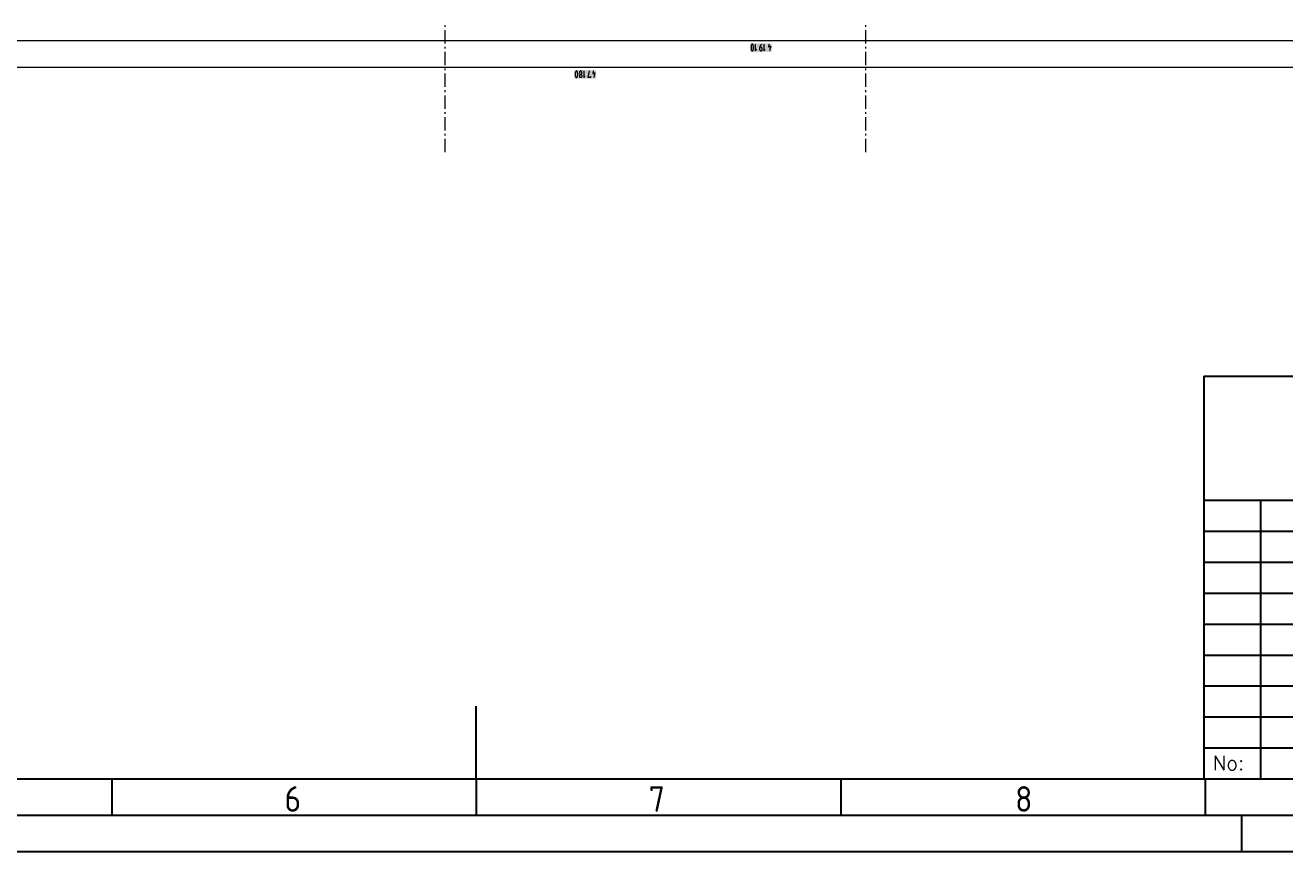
# Model space of a CAD drawing. Header units: millimetres. Extents: x 0 to 594, y 0 to 420.
# Drawn here: x 235.1 to 407.9, y 0 to 113.4 of the extents above; entities that cross this region are included whole.
import ezdxf
from ezdxf.enums import TextEntityAlignment as Align

# ---------------------------------------------------------------- set-up
doc = ezdxf.new("R2010")
doc.units = ezdxf.units.MM
doc.header["$LTSCALE"] = 8
for name, color, linetype in [('025', 1, 'Continuous'), ('035', 5, 'Continuous'), ('07', 7, 'Continuous'), ('PDF_Koty delkove', 7, 'Continuous'), ('PDF_Osy hlavni', 7, 'Continuous')]:
    doc.layers.add(name, color=color, linetype=linetype)
doc.styles.add('ISO Proportional', font='isocp.shx')
doc.styles.add('WD', font='romans.shx')

# ---------------------------------------------------------------- blocks, each defined once
blk = doc.blocks.new('IEC_border_a2')
at = {"layer": '035'}
for p, q in [((10, 10), (584, 10)), ((247, 10), (247, 5)), ((297, 10), (297, 5)), ((347, 10), (347, 5)), ((397, 10), (397, 5)), ((402, 0), (402, 5))]:
    blk.add_line(p, q, dxfattribs=at)
blk.add_lwpolyline([(0, 420), (594, 420), (594, 0), (0, 0)], close=True, dxfattribs=at)
at = {"layer": '07'}
blk.add_line((297, 10), (297, 20), dxfattribs=at)
blk.add_lwpolyline([(5, 415), (589, 415), (589, 5), (5, 5)], close=True, dxfattribs=at)
at = {"layer": '035', "style": 'ISO Proportional'}
for s, p in [('6', (270.69, 5.5)), ('7', (320.67, 5.5)), ('8', (370.92, 5.5))]:
    blk.add_text(s, height=3.5, dxfattribs=at).set_placement(p)
blk = doc.blocks.new('IEC_tblock_a2')
at = {"layer": '035'}
for p, q in [((-179.4, 38.25), (-179.4, 0)), ((-187.2, 34), (-88.4, 34)), ((-187.2, 29.75), (-88.4, 29.75)), ((-187.2, 25.5), (-88.4, 25.5)), ((-187.2, 21.25), (-88.4, 21.25)), ((-187.2, 17), (-132.6, 17)), ((-187.2, 12.75), (-132.6, 12.75)), ((-187.2, 8.5), (-132.6, 8.5)), ((-187.2, 4.25), (0, 4.25))]:
    blk.add_line(p, q, dxfattribs=at)
at = {"layer": '07'}
for p, q in [((-187.2, 55.25), (-187.2, 0)), ((-187.2, 55.25), (0, 55.25)), ((-187.2, 38.25), (0, 38.25)), ((-187.2, 0), (0, 0))]:
    blk.add_line(p, q, dxfattribs=at)
at = {"style": 'WD'}
for tag, p in [('SCALE', (-69.88, 51.07)), ('SH', (-8.74, 10.06)), ('FILENAME', (-68.15, 0.8))]:
    blk.add_attdef(tag, p, '', height=2, dxfattribs=at)
for tag, height, p in [('EDBY', 2, (-98.02, 30.86)), ('PROJDESC', 5, (-45.9, 29.2)), ('EDDATE', 2, (-114.97, 30.8)), ('CKDATE', 2, (-114.85, 26.58)), ('CKBY', 2, (-97.88, 26.3)), ('DWGDESC', 5, (-44.85, 19.72)), ('DWGNO', 3.5, (-48.54, 9.46))]:
    blk.add_attdef(tag, text='', height=height, dxfattribs=at).set_placement(p, align=Align.CENTER)
at = {"style": 'WD', "flags": 1}
blk.add_attdef('WD_TB', (-120.95, 11.91), '', height=2, dxfattribs=at)
at = {"layer": '025', "style": 'WD'}
blk.add_text('No:', height=2, dxfattribs=at).set_placement((-183.81, 1.19), align=Align.CENTER)

msp = doc.modelspace()

# ---------------------------------------------------------------- linework, layer by layer
at = {"layer": 'PDF_Koty delkove', "lineweight": 18}
for points in [[(527.97, 111.25), (337.35, 111.25), (144.11, 111.25), (139.21, 111.25), (109.19, 111.25), (95.86, 111.25)], [(335.28, 110.8), (335.28, 109.88), (335.48, 110.12)], [(336.12, 110.8), (335.99, 110.64), (335.92, 110.49), (335.87, 110.28), (335.87, 110.06), (335.88, 110), (335.91, 109.96), (335.93, 109.93), (335.97, 109.89), (336.02, 109.88), (336.07, 109.88), (336.12, 109.89), (336.15, 109.93), (336.18, 109.96), (336.2, 110), (336.21, 110.06), (336.21, 110.19), (336.2, 110.25), (336.18, 110.31), (336.12, 110.35), (336.07, 110.37), (335.9, 110.37)], [(336.46, 110.8), (336.46, 109.88), (336.65, 110.12)], [(337.14, 110.8), (337.14, 110.34)], [(337.05, 110.55), (337.39, 110.55), (337.24, 109.88)], [(527.97, 107.59), (313.27, 107.59), (95.86, 107.59)], [(311.22, 106.28), (311.2, 106.34), (311.18, 106.4), (311.18, 106.46), (311.2, 106.52), (311.22, 106.58), (311.26, 106.63), (311.28, 106.64)], [(311.38, 106.64), (311.4, 106.63), (311.44, 106.58), (311.46, 106.52), (311.48, 106.46), (311.48, 106.4), (311.46, 106.34), (311.44, 106.28), (311.39, 106.23), (311.35, 106.22), (311.31, 106.22), (311.27, 106.23), (311.22, 106.28)], [(311.75, 107.13), (311.75, 106.22), (311.94, 106.46)], [(312.68, 106.4), (312.68, 106.22), (312.33, 106.22), (312.53, 107.13)], [(312.92, 106.89), (313.26, 106.89), (313.12, 106.22)], [(313.02, 107.13), (313.02, 106.67)]]:
    msp.add_lwpolyline(points, dxfattribs=at)
for points in [[(334.7, 110.43), (334.7, 110.25), (334.71, 110.16), (334.73, 110.05), (334.77, 109.96), (334.82, 109.89), (334.84, 109.88), (334.89, 109.88), (334.92, 109.89), (334.97, 109.96), (335, 110.05), (335.03, 110.16), (335.04, 110.25), (335.04, 110.43), (335.03, 110.52), (335, 110.63), (334.97, 110.72), (334.92, 110.78), (334.89, 110.8), (334.84, 110.8), (334.82, 110.78), (334.77, 110.72), (334.73, 110.63), (334.71, 110.52)], [(310.57, 106.77), (310.57, 106.58), (310.58, 106.49), (310.61, 106.38), (310.65, 106.29), (310.69, 106.23), (310.72, 106.22), (310.77, 106.22), (310.79, 106.23), (310.84, 106.29), (310.88, 106.38), (310.9, 106.49), (310.91, 106.58), (310.91, 106.77), (310.9, 106.86), (310.88, 106.96), (310.84, 107.06), (310.79, 107.12), (310.77, 107.13), (310.72, 107.13), (310.69, 107.12), (310.65, 107.06), (310.61, 106.96), (310.58, 106.86)], [(311.16, 106.92), (311.16, 106.86), (311.17, 106.78), (311.21, 106.7), (311.26, 106.66), (311.28, 106.64), (311.38, 106.64), (311.4, 106.66), (311.45, 106.7), (311.49, 106.78), (311.5, 106.86), (311.5, 106.92), (311.49, 106.99), (311.45, 107.07), (311.4, 107.12), (311.35, 107.13), (311.31, 107.13), (311.26, 107.12), (311.21, 107.07), (311.17, 106.99)]]:
    msp.add_lwpolyline(points, close=True, dxfattribs=at)
at = {"layer": 'PDF_Koty delkove', "color": 7, "lineweight": 18, "true_color": 0xffffff, "transparency": 33554559}
for points in [[(337.53, 110.93), (334.56, 110.93), (337.53, 109.74), (334.56, 109.74)], [(313.4, 107.27), (310.44, 107.27), (313.4, 106.08), (310.44, 106.08)]]:
    msp.add_solid(points, dxfattribs=at)
at = {"layer": 'PDF_Osy hlavni', "lineweight": 18}
for points in [[(292.73, 113.17), (292.73, 113.4)], [(292.73, 110.88), (292.73, 112.71)], [(350.43, 113.17), (350.43, 113.4)], [(350.43, 110.88), (350.43, 112.71)], [(292.73, 110.19), (292.73, 110.42)], [(292.73, 107.9), (292.73, 109.74)], [(350.43, 110.19), (350.43, 110.42)], [(350.43, 107.9), (350.43, 109.74)], [(292.73, 107.22), (292.73, 107.45)], [(350.43, 107.22), (350.43, 107.45)], [(292.73, 104.93), (292.73, 106.76)], [(350.43, 104.93), (350.43, 106.76)], [(292.73, 104.24), (292.73, 104.47)], [(292.73, 101.95), (292.73, 103.78)], [(350.43, 104.24), (350.43, 104.47)], [(350.43, 101.95), (350.43, 103.78)], [(292.73, 101.26), (292.73, 101.49)], [(292.73, 98.97), (292.73, 100.81)], [(350.43, 101.26), (350.43, 101.49)], [(350.43, 98.97), (350.43, 100.81)], [(292.73, 98.29), (292.73, 98.52)], [(350.43, 98.29), (350.43, 98.52)], [(292.73, 96), (292.73, 97.83)], [(350.43, 96), (350.43, 97.83)]]:
    msp.add_lwpolyline(points, dxfattribs=at)

# ---------------------------------------------------------------- block references
for name, p in [('IEC_border_a2', (0, 0)), ('IEC_tblock_a2', (584, 10))]:
    msp.add_blockref(name, p)

doc.saveas('drawing.dxf')
